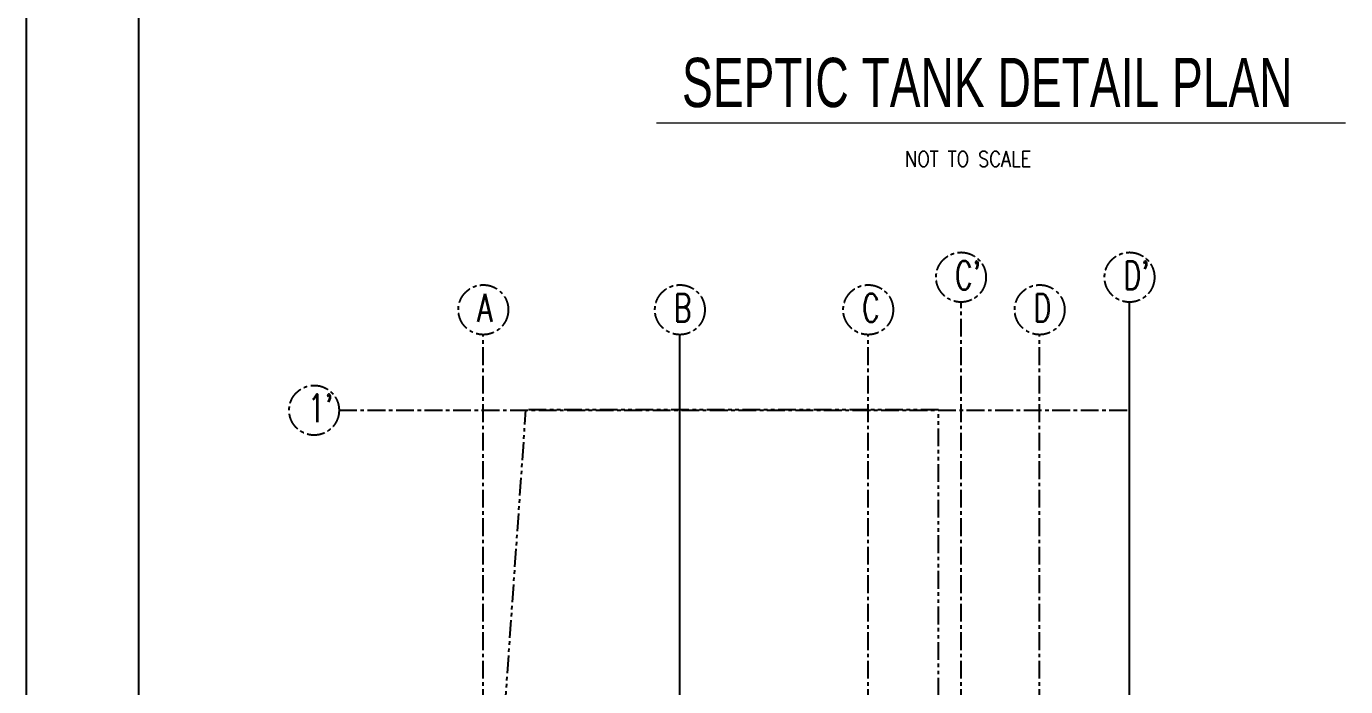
# Model space of a CAD drawing. Header units: millimetres. Extents: x -248340 to 456025, y 261499 to 1049645.
# Drawn here: x 289355 to 312845, y 454994 to 466763 of the extents above; entities that cross this region are included whole.
import ezdxf

# ---------------------------------------------------------------- set-up
doc = ezdxf.new("R2010")
doc.units = ezdxf.units.MM
doc.header["$LTSCALE"] = 8
doc.header["$MEASUREMENT"] = 0
for name, pattern in [('CENTER', [50.8, 31.75, -6.35, 6.35, -6.35]), ('CONTINOUS', [0]), ('PHANTOM', [63.5, 31.75, -6.35, 6.35, -6.35, 6.35, -6.35])]:
    doc.linetypes.add(name, pattern=pattern)
doc.layers.get('0').update_dxf_attribs({"linetype": 'CONTINUOUS'})
for name, color, linetype in [('ar_grid', 10, 'CENTER'), ('ar_wall', 7, 'CONTINOUS'), ('MARK', 7, 'CONTINUOUS'), ('TEXT', 2, 'CONTINUOUS')]:
    doc.layers.add(name, color=color, linetype=linetype)
doc.layers.add('mv', color=30, linetype='CONTINUOUS', plot=False)
doc.layers.add('S_wall', color=251, linetype='CONTINUOUS', lineweight=0)
doc.styles.add('ROMANS', font='ROMANS', dxfattribs={"width": 0.8, "bigfont": 'BIGFONT'})
doc.styles.get("Standard").update_dxf_attribs({"font": 'txt.shx', "width": 0.7, "bigfont": 'extfont.shx'})

# ---------------------------------------------------------------- blocks, each defined once
blk = doc.blocks.new('SSS')
at = {"color": 252, "ltscale": 1.25, "true_color": 0x939598}
for p, q in [((146515, -114271), (146515, -94352)), ((138509, -114271), (138509, -94932))]:
    blk.add_line(p, q, dxfattribs=at)
at = {"layer": 'ar_grid', "ltscale": 1.25}
for p, q in [((143515, -114271), (143515, -94352)), ((135009, -114271), (135009, -94932)), ((132439, -96280), (146515, -96280))]:
    blk.add_line(p, q, dxfattribs=at)
at = {"layer": 'ar_grid', "color": 252, "ltscale": 1.25, "true_color": 0x939598}
for p, q in [((141862, -114271), (141862, -94932)), ((144915, -114271), (144915, -94932))]:
    blk.add_line(p, q, dxfattribs=at)
at = {"layer": 'ar_grid', "ltscale": 1.25}
for centre in [(143515, -93909), (146515, -93909), (135009, -94489), (138509, -94489), (141862, -94489), (144915, -94489), (131996, -96280)]:
    blk.add_circle(centre, 444, dxfattribs=at)
at = {"layer": 'ar_wall', "color": 252, "linetype": 'PHANTOM', "ltscale": 1.25, "true_color": 0x939598}
for p, q in [((134509, -114271), (135768, -96271)), ((143115, -96271), (135768, -96271)), ((143115, -103271), (143115, -96271))]:
    blk.add_line(p, q, dxfattribs=at)
at = {"layer": 'ar_grid', "ltscale": 1.25, "char_height": 500, "attachment_point": 1}
for s, insert in [("C'", (143405, -93625)), ("D'", (146405, -93625)), ('A', (134898, -94205)), ('B', (138398, -94205)), ('C', (141752, -94205)), ('D', (144805, -94205)), ("1'", (131885, -95995))]:
    blk.add_mtext_dynamic_manual_height_columns(s, width=0.401, gutter_width=1, heights=[0], dxfattribs=dict(at, insert=insert))

msp = doc.modelspace()

# ---------------------------------------------------------------- linework, layer by layer
at = {"layer": 'mv', "color": 6}
for p, q in [((289354.998, 435004.096), (289354.998, 494404.096)), ((291354.998, 437004.096), (291354.998, 492404.096))]:
    msp.add_line(p, q, dxfattribs=at)
at = {"layer": 'S_wall', "ltscale": 1.25}
msp.add_line((300575.731, 465041.74), (312845.205, 465041.74), dxfattribs=at)

# ---------------------------------------------------------------- block references
at = {"color": 1, "lineweight": 30}
msp.add_blockref('SSS', (162482.249, 556199.837), dxfattribs=at)

# ---------------------------------------------------------------- texts
at = {"layer": 'MARK', "style": 'ROMANS', "width": 0.85}
msp.add_text('NOT TO SCALE', height=274.43234, dxfattribs=at).set_placement((305000.449, 464260.683))
at = {"layer": 'TEXT', "insert": (301028.508, 466201.452), "char_height": 878.18348, "width": 22839.18568, "attachment_point": 1}
msp.add_mtext('{\\fFranklin Gothic Heavy|b0|i0|c0|p34;SEPTIC TANK DETAIL PLAN}', dxfattribs=at)

doc.saveas('drawing.dxf')
